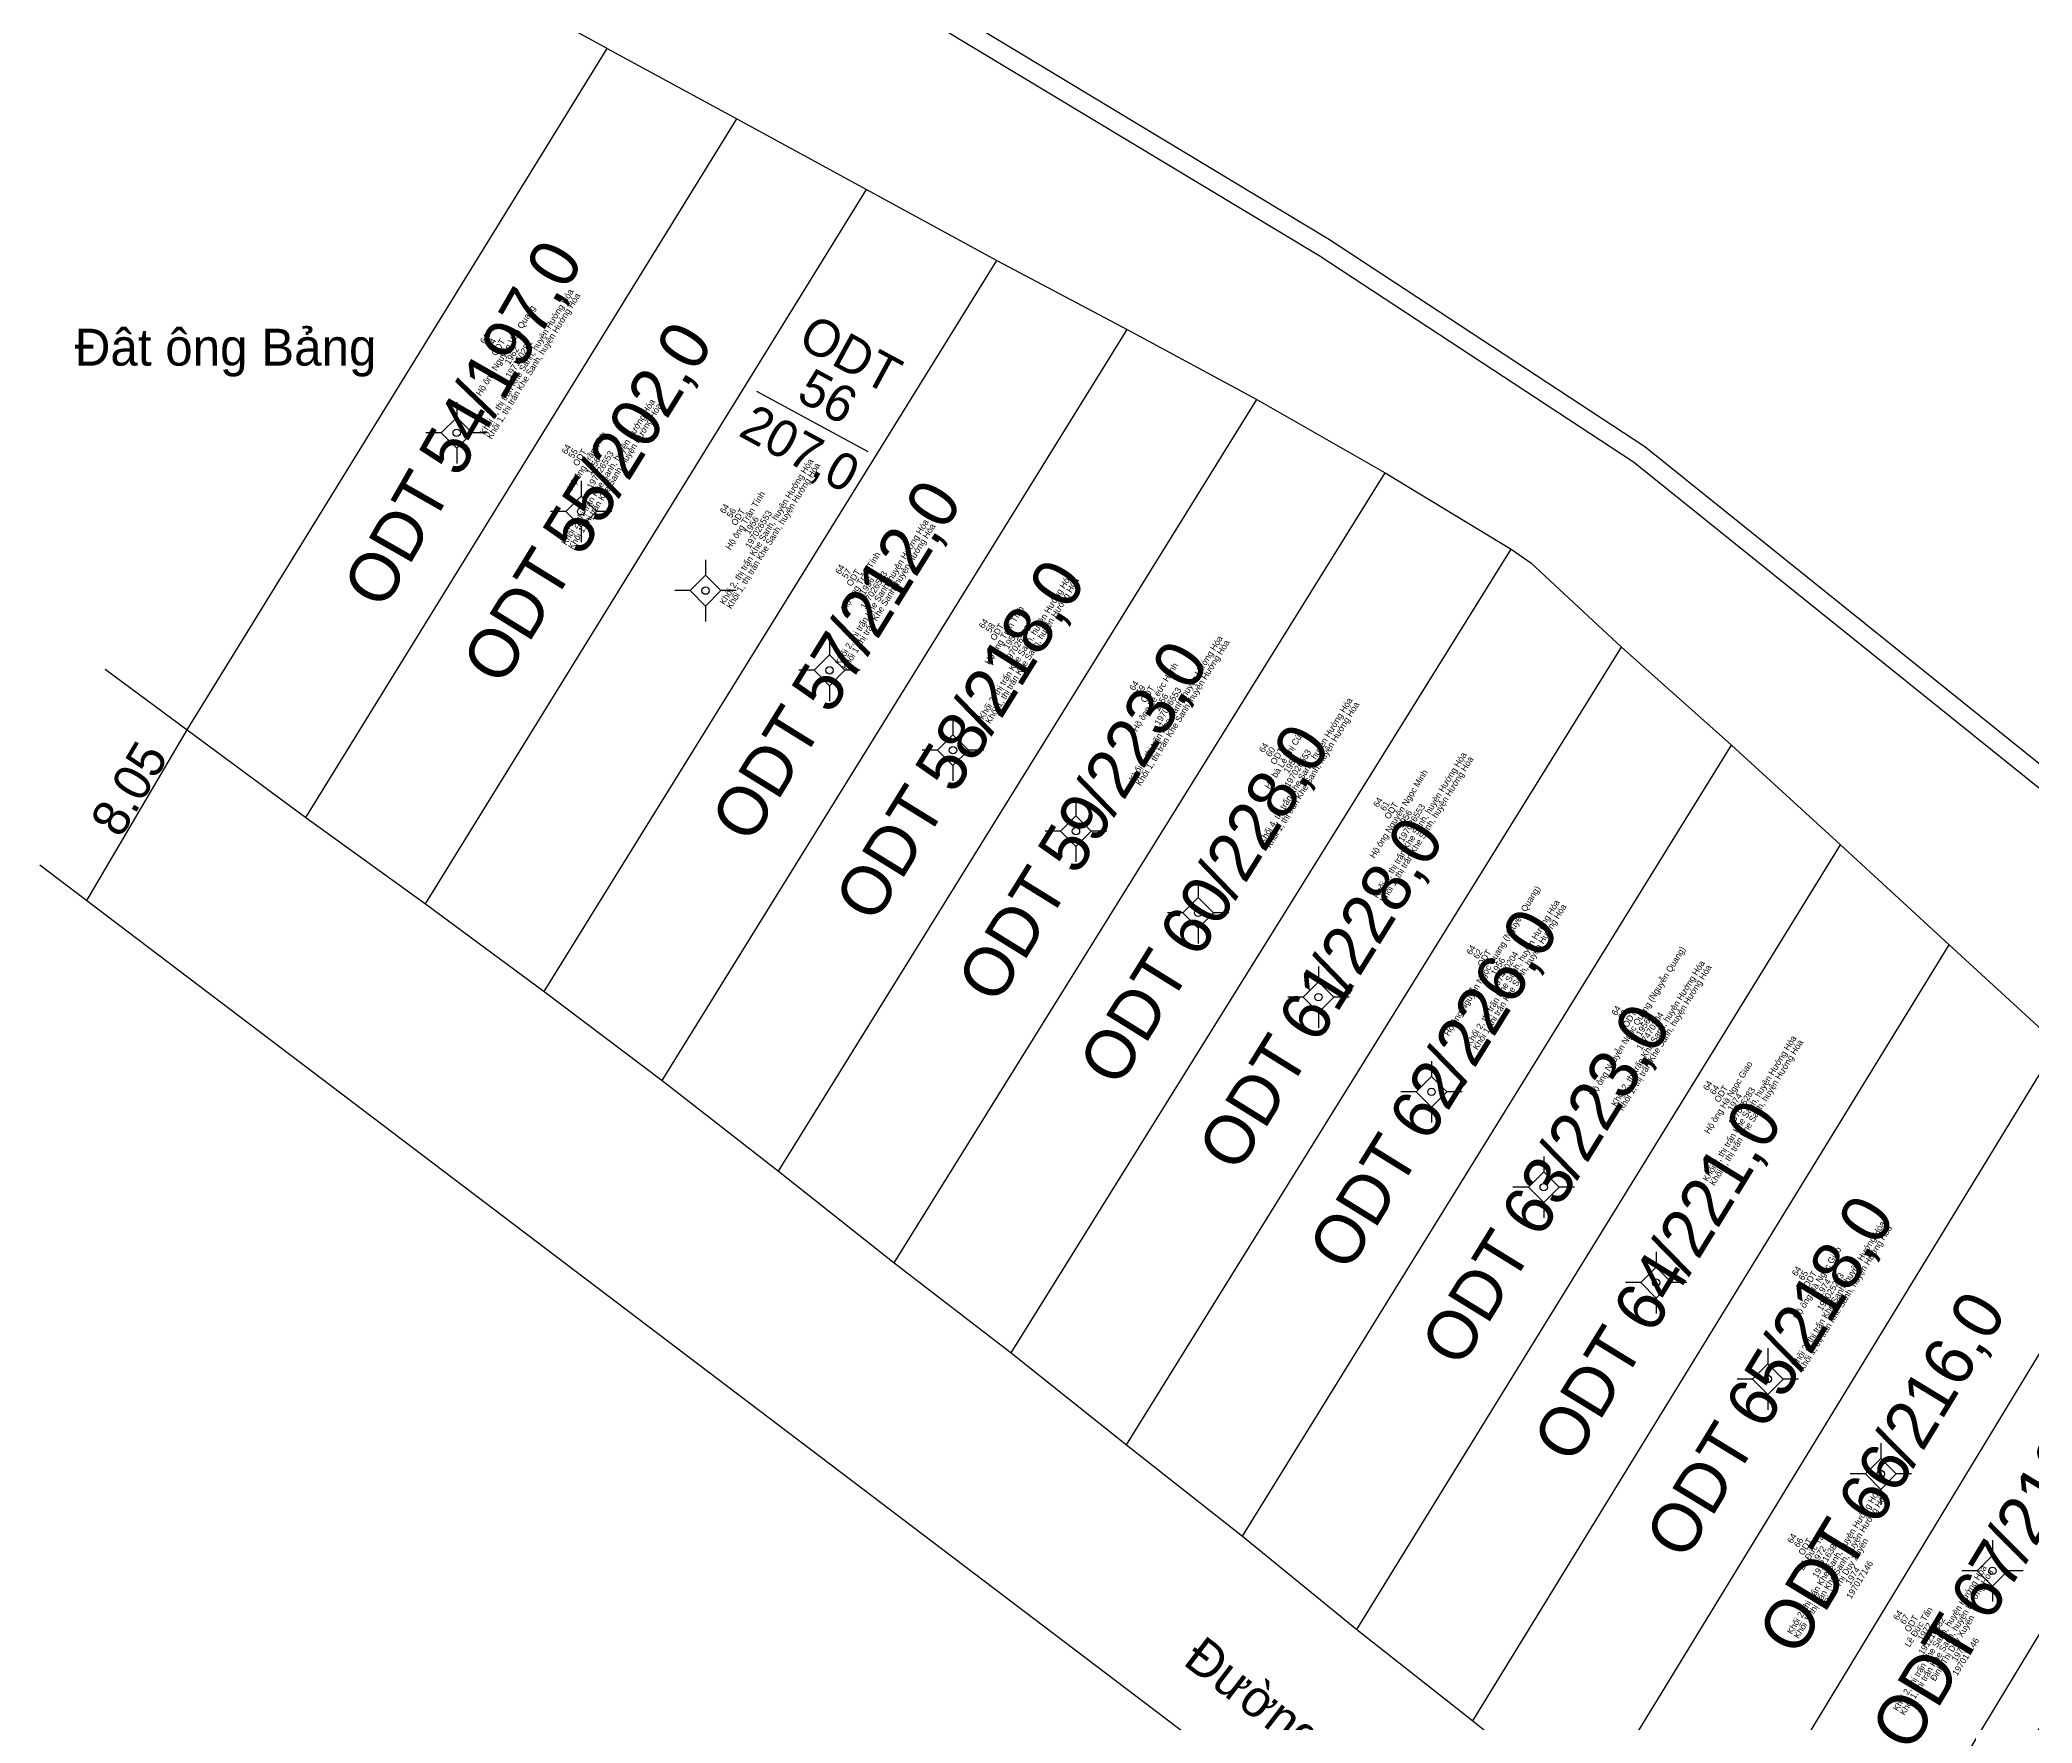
# Model space of a CAD drawing. Extents: x 551290 to 551448, y 1840086 to 1840240.
# Drawn here: x 551290.5 to 551371.5, y 1840137.3 to 1840205.7 of the extents above; entities that cross this region are included whole.
import ezdxf

# ---------------------------------------------------------------- set-up
doc = ezdxf.new("R2010")
doc.units = 0
for name, color, linetype in [('Level 1', 7, 'Continuous'), ('Level 10', 7, 'Continuous'), ('Level 11', 7, 'Continuous'), ('Level 13', 7, 'Continuous'), ('Level 15', 7, 'Continuous'), ('Level 2', 7, 'Continuous'), ('Level 22', 7, 'Continuous'), ('Level 23', 7, 'Continuous'), ('Level 4', 7, 'Continuous')]:
    doc.layers.add(name, color=color, linetype=linetype)

msp = doc.modelspace()

# ---------------------------------------------------------------- linework, layer by layer
at = {"layer": 'Level 10'}
for p, q in [((551301.31, 1840174.1), (551318.83, 1840202.5)), ((551306.17, 1840170.58), (551324.1, 1840199.63)), ((551311, 1840167.02), (551329.4, 1840196.75)), ((551315.79, 1840163.4), (551334.7, 1840193.94)), ((551320.53, 1840159.72), (551339.98, 1840191.09)), ((551325.23, 1840155.99), (551345.19, 1840188.11)), ((551329.98, 1840152.32), (551350.32, 1840185)), ((551334.67, 1840148.58), (551354.8, 1840181.02)), ((551292.401, 1840170.721), (551296.48, 1840177.659)), ((551339.39, 1840144.87), (551359.28, 1840177.03)), ((551344.04, 1840141.08), (551363.71, 1840172.99)), ((551292.4, 1840170.72), (551292.401, 1840170.721)), ((551348.76, 1840137.36), (551368.12, 1840168.92)), ((551353.43, 1840133.59), (551372.54, 1840164.86)), ((551358.23, 1840129.93), (551376.96, 1840160.8)), ((551362.87, 1840126.11), (551381.36, 1840156.72))]:
    msp.add_line(p, q, dxfattribs=at)
msp.add_lwpolyline([(551296.48, 1840177.659), (551296.48, 1840177.66), (551313.56, 1840205.37)], dxfattribs=at)
at = {"layer": 'Level 11'}
for p, q in [((551307.44, 1840190.99), (551307.44, 1840190.365)), ((551306.815, 1840189.74), (551306.19, 1840189.74)), ((551307.44, 1840190.365), (551306.815, 1840189.74)), ((551306.815, 1840189.74), (551307.44, 1840189.115)), ((551308.065, 1840189.74), (551307.44, 1840190.365)), ((551307.44, 1840189.115), (551308.065, 1840189.74)), ((551308.69, 1840189.74), (551308.065, 1840189.74)), ((551307.44, 1840189.115), (551307.44, 1840188.49)), ((551312.5, 1840187.79), (551312.5, 1840187.165)), ((551311.875, 1840186.54), (551311.25, 1840186.54)), ((551312.5, 1840187.165), (551311.875, 1840186.54)), ((551311.875, 1840186.54), (551312.5, 1840185.915)), ((551313.125, 1840186.54), (551312.5, 1840187.165)), ((551312.5, 1840185.915), (551313.125, 1840186.54)), ((551313.75, 1840186.54), (551313.125, 1840186.54)), ((551312.5, 1840185.915), (551312.5, 1840185.29)), ((551317.56, 1840184.57), (551317.56, 1840183.945)), ((551316.935, 1840183.32), (551316.31, 1840183.32)), ((551317.56, 1840183.945), (551316.935, 1840183.32)), ((551316.935, 1840183.32), (551317.56, 1840182.695)), ((551318.185, 1840183.32), (551317.56, 1840183.945)), ((551317.56, 1840182.695), (551318.185, 1840183.32)), ((551318.81, 1840183.32), (551318.185, 1840183.32)), ((551317.56, 1840182.695), (551317.56, 1840182.07)), ((551322.6, 1840181.33), (551322.6, 1840180.705)), ((551321.975, 1840180.08), (551321.35, 1840180.08)), ((551322.6, 1840180.705), (551321.975, 1840180.08)), ((551321.975, 1840180.08), (551322.6, 1840179.455)), ((551323.225, 1840180.08), (551322.6, 1840180.705)), ((551322.6, 1840179.455), (551323.225, 1840180.08)), ((551323.85, 1840180.08), (551323.225, 1840180.08)), ((551322.6, 1840179.455), (551322.6, 1840178.83)), ((551327.62, 1840178.08), (551327.62, 1840177.455)), ((551326.995, 1840176.83), (551326.37, 1840176.83)), ((551327.62, 1840177.455), (551326.995, 1840176.83)), ((551326.995, 1840176.83), (551327.62, 1840176.205)), ((551328.245, 1840176.83), (551327.62, 1840177.455)), ((551327.62, 1840176.205), (551328.245, 1840176.83)), ((551328.87, 1840176.83), (551328.245, 1840176.83)), ((551327.62, 1840176.205), (551327.62, 1840175.58)), ((551332.62, 1840174.79), (551332.62, 1840174.165)), ((551331.995, 1840173.54), (551331.37, 1840173.54)), ((551332.62, 1840174.165), (551331.995, 1840173.54)), ((551331.995, 1840173.54), (551332.62, 1840172.915)), ((551333.245, 1840173.54), (551332.62, 1840174.165)), ((551332.62, 1840172.915), (551333.245, 1840173.54)), ((551333.87, 1840173.54), (551333.245, 1840173.54)), ((551332.62, 1840172.915), (551332.62, 1840172.29)), ((551337.59, 1840171.47), (551337.59, 1840170.845)), ((551336.965, 1840170.22), (551336.34, 1840170.22)), ((551337.59, 1840170.845), (551336.965, 1840170.22)), ((551336.965, 1840170.22), (551337.59, 1840169.595)), ((551338.215, 1840170.22), (551337.59, 1840170.845)), ((551337.59, 1840169.595), (551338.215, 1840170.22)), ((551338.84, 1840170.22), (551338.215, 1840170.22)), ((551337.59, 1840169.595), (551337.59, 1840168.97)), ((551342.48, 1840168.04), (551342.48, 1840167.415)), ((551342.48, 1840167.415), (551341.855, 1840166.79)), ((551343.105, 1840166.79), (551342.48, 1840167.415)), ((551341.855, 1840166.79), (551341.23, 1840166.79)), ((551341.855, 1840166.79), (551342.48, 1840166.165)), ((551342.48, 1840166.165), (551343.105, 1840166.79)), ((551342.48, 1840166.165), (551342.48, 1840165.54)), ((551343.73, 1840166.79), (551343.105, 1840166.79)), ((551347.08, 1840164.19), (551347.08, 1840163.565)), ((551346.455, 1840162.94), (551345.83, 1840162.94)), ((551347.08, 1840163.565), (551346.455, 1840162.94)), ((551346.455, 1840162.94), (551347.08, 1840162.315)), ((551347.705, 1840162.94), (551347.08, 1840163.565)), ((551347.08, 1840162.315), (551347.705, 1840162.94)), ((551348.33, 1840162.94), (551347.705, 1840162.94)), ((551347.08, 1840162.315), (551347.08, 1840161.69)), ((551351.64, 1840159.685), (551351.015, 1840159.06)), ((551351.64, 1840160.31), (551351.64, 1840159.685)), ((551352.265, 1840159.06), (551351.64, 1840159.685)), ((551351.015, 1840159.06), (551350.39, 1840159.06)), ((551351.015, 1840159.06), (551351.64, 1840158.435)), ((551351.64, 1840158.435), (551352.265, 1840159.06)), ((551352.89, 1840159.06), (551352.265, 1840159.06)), ((551351.64, 1840158.435), (551351.64, 1840157.81)), ((551356.21, 1840156.43), (551356.21, 1840155.805)), ((551356.21, 1840155.805), (551355.585, 1840155.18)), ((551356.835, 1840155.18), (551356.21, 1840155.805)), ((551355.585, 1840155.18), (551354.96, 1840155.18)), ((551355.585, 1840155.18), (551356.21, 1840154.555)), ((551356.21, 1840154.555), (551356.835, 1840155.18)), ((551357.46, 1840155.18), (551356.835, 1840155.18)), ((551356.21, 1840154.555), (551356.21, 1840153.93)), ((551360.75, 1840152.51), (551360.75, 1840151.885)), ((551360.75, 1840151.885), (551360.125, 1840151.26)), ((551361.375, 1840151.26), (551360.75, 1840151.885)), ((551360.125, 1840151.26), (551359.5, 1840151.26)), ((551360.125, 1840151.26), (551360.75, 1840150.635)), ((551360.75, 1840150.635), (551361.375, 1840151.26)), ((551362, 1840151.26), (551361.375, 1840151.26)), ((551360.75, 1840150.635), (551360.75, 1840150.01)), ((551365.35, 1840148.65), (551365.35, 1840148.025)), ((551365.35, 1840148.025), (551364.725, 1840147.4)), ((551365.975, 1840147.4), (551365.35, 1840148.025)), ((551364.725, 1840147.4), (551364.1, 1840147.4)), ((551364.725, 1840147.4), (551365.35, 1840146.775)), ((551365.35, 1840146.775), (551365.975, 1840147.4)), ((551365.35, 1840146.775), (551365.35, 1840146.15)), ((551366.6, 1840147.4), (551365.975, 1840147.4)), ((551369.89, 1840144.71), (551369.89, 1840144.085)), ((551369.265, 1840143.46), (551368.64, 1840143.46)), ((551369.89, 1840144.085), (551369.265, 1840143.46)), ((551369.265, 1840143.46), (551369.89, 1840142.835)), ((551370.515, 1840143.46), (551369.89, 1840144.085)), ((551369.89, 1840142.835), (551370.515, 1840143.46)), ((551371.14, 1840143.46), (551370.515, 1840143.46)), ((551369.89, 1840142.835), (551369.89, 1840142.21))]:
    msp.add_line(p, q, dxfattribs=at)
for centre in [(551307.44, 1840189.74), (551312.5, 1840186.54), (551317.56, 1840183.32), (551322.6, 1840180.08), (551327.62, 1840176.83), (551332.62, 1840173.54), (551337.59, 1840170.22), (551342.48, 1840166.79), (551347.08, 1840162.94), (551351.64, 1840159.06), (551356.21, 1840155.18), (551360.75, 1840151.26), (551365.35, 1840147.4), (551369.89, 1840143.46)]:
    msp.add_circle(centre, 0.15, dxfattribs=at)
at = {"layer": 'Level 13'}
msp.add_line((551319.637, 1840191.437), (551324.155, 1840188.982), dxfattribs=at)
at = {"layer": 'Level 22'}
for points in [[(551422.54, 1840113.236), (551406.757, 1840136.6), (551396.613, 1840148.725), (551391.201, 1840155.801), (551381.019, 1840166.432), (551372.576, 1840174.655), (551355.292, 1840188.538), (551342.516, 1840196.931), (551326.993, 1840206.274), (551314.224, 1840212.402)], [(551423.184, 1840113.671), (551407.379, 1840137.068), (551397.22, 1840149.211), (551391.792, 1840156.307), (551381.571, 1840166.979), (551373.092, 1840175.237), (551365.532, 1840181.31), (551355.75, 1840189.167), (551342.93, 1840197.589), (551327.363, 1840206.959), (551314.56, 1840213.103)]]:
    msp.add_lwpolyline(points, dxfattribs=at)
at = {"layer": 'Level 23'}
for p, q in [((551313.56, 1840205.37), (551318.83, 1840202.5)), ((551318.83, 1840202.5), (551324.1, 1840199.63)), ((551324.1, 1840199.63), (551329.4, 1840196.75)), ((551329.4, 1840196.75), (551334.7, 1840193.94)), ((551334.7, 1840193.94), (551339.98, 1840191.09)), ((551339.98, 1840191.09), (551345.19, 1840188.11)), ((551345.19, 1840188.11), (551350.32, 1840185)), ((551354.8, 1840181.02), (551359.28, 1840177.03)), ((551293.14, 1840180.12), (551296.48, 1840177.659)), ((551296.48, 1840177.659), (551301.31, 1840174.1)), ((551359.28, 1840177.03), (551363.71, 1840172.99)), ((551301.31, 1840174.1), (551306.17, 1840170.58)), ((551363.71, 1840172.99), (551368.12, 1840168.92)), ((551290.49, 1840172.17), (551292.401, 1840170.721)), ((551306.17, 1840170.58), (551311, 1840167.02)), ((551368.12, 1840168.92), (551372.54, 1840164.86)), ((551311, 1840167.02), (551315.79, 1840163.4)), ((551315.79, 1840163.4), (551320.53, 1840159.72)), ((551320.53, 1840159.72), (551325.23, 1840155.99)), ((551325.23, 1840155.99), (551329.98, 1840152.32)), ((551329.98, 1840152.32), (551334.67, 1840148.58)), ((551334.67, 1840148.58), (551339.39, 1840144.87)), ((551339.39, 1840144.87), (551344.04, 1840141.08)), ((551344.04, 1840141.08), (551348.76, 1840137.36)), ((551348.76, 1840137.36), (551353.43, 1840133.59))]:
    msp.add_line(p, q, dxfattribs=at)
for points in [[(551313.56, 1840205.37), (551306.061, 1840209.454), (551322.796, 1840240.464), (551328.85, 1840238), (551352.1, 1840227.14), (551391.84, 1840199.51), (551394.36, 1840202.34), (551396.02, 1840200.92), (551400.55, 1840197.05), (551397.44, 1840193.76), (551409.31, 1840180.56), (551414.48, 1840172.5), (551430.46, 1840147.63)], [(551350.32, 1840185), (551351.11, 1840184.45), (551354.8, 1840181.02)], [(551292.401, 1840170.721), (551352.48, 1840125.16), (551391.91, 1840094.3), (551403.16, 1840085.53)]]:
    msp.add_lwpolyline(points, dxfattribs=at)

# ---------------------------------------------------------------- texts
at = {"layer": 'Level 1'}
msp.add_text('Đât ông Bảng', height=1.5, dxfattribs=at).set_placement((551291.91, 1840192.47))
for s, rotation, p in [('8.05', 59.54889, (551293.77, 1840173.21)), ('Đường đi khối 7', 322.53327, (551336.92, 1840139.69))]:
    msp.add_text(s, height=1.5, rotation=rotation, dxfattribs=at).set_placement(p)
at = {"layer": 'Level 13'}
for s, height, rotation, p in [('56', 1.5, 331.48051, (551321.199, 1840191.1)), ('/', 2, 60.25512, (551308.938, 1840190.304)), ('54', 2, 60.25512, (551307.544, 1840187.864)), ('55', 2, 58.32951, (551312.529, 1840184.657)), ('/', 2, 58.32951, (551314.012, 1840187.061)), ('/', 2, 58.24649, (551324.131, 1840180.627)), ('57', 2, 58.24649, (551322.648, 1840178.232)), ('/', 2, 58.23471, (551329.163, 1840177.395)), ('58', 2, 58.23471, (551327.676, 1840174.993)), ('/', 2, 58.2003, (551334.149, 1840174.091)), ('59', 2, 58.2003, (551332.66, 1840171.69)), ('/', 2, 58.14237, (551339.088, 1840170.71)), ('60', 2, 58.14237, (551337.597, 1840168.31)), ('/', 2, 58.17915, (551343.732, 1840166.921)), ('61', 2, 58.17915, (551342.434, 1840164.83)), ('/', 2, 58.26445, (551348.404, 1840163.197)), ('62', 2, 58.26445, (551346.937, 1840160.825)), ('/', 2, 58.34944, (551352.98, 1840159.327)), ('63', 2, 58.34944, (551351.498, 1840156.922)), ('/', 2, 58.4736, (551357.522, 1840155.411)), ('64', 2, 58.4736, (551356.053, 1840153.016)), ('/', 2, 58.56969, (551362.089, 1840151.527)), ('65', 2, 58.56969, (551360.615, 1840149.116)), ('/', 2, 58.75322, (551366.645, 1840147.615)), ('66', 2, 58.75322, (551365.198, 1840145.231)), ('/', 2, 58.86588, (551371.224, 1840143.731)), ('67', 2, 58.86588, (551369.767, 1840141.32))]:
    msp.add_text(s, height=height, rotation=rotation, dxfattribs=at).set_placement(p)
at = {"layer": 'Level 15'}
for s, p in [('Khối 1, thị trấn Khe Sanh, huyện Hướng Hóa', (551308.58, 1840189.626)), ('Khối 1, thị trấn Khe Sanh, huyện Hướng Hóa', (551308.854, 1840189.456)), ('Hộ ông Nguyễn Văn Quang', (551308.42, 1840191.21)), ('64', (551308.588, 1840193.324)), ('54', (551308.863, 1840193.154)), ('ODT', (551309.047, 1840192.838)), ('1962', (551309.589, 1840192.485)), ('197150281', (551309.627, 1840191.934)), ('Khối 2, thị trấn Khe Sanh, huyện Hướng Hóa', (551311.897, 1840185.144)), ('Khối 1, thị trấn Khe Sanh, huyện Hướng Hóa', (551312.171, 1840184.974)), ('Hộ ông Trần Tính', (551312.138, 1840187.376)), ('64', (551311.905, 1840188.842)), ('55', (551312.18, 1840188.671)), ('ODT', (551312.364, 1840188.356)), ('197026553', (551312.932, 1840187.432)), ('1956', (551312.906, 1840188.004)), ('Khối 2, thị trấn Khe Sanh, huyện Hướng Hóa', (551318.331, 1840182.723)), ('Khối 1, thị trấn Khe Sanh, huyện Hướng Hóa', (551318.605, 1840182.553)), ('Hộ ông Trần Tính', (551318.572, 1840184.955)), ('64', (551318.339, 1840186.421)), ('56', (551318.615, 1840186.253)), ('ODT', (551318.798, 1840185.935)), ('197026553', (551319.366, 1840185.011)), ('1956', (551319.34, 1840185.583)), ('Khối 2, thị trấn Khe Sanh, huyện Hướng Hóa', (551323.021, 1840180.255)), ('Khối 1, thị trấn Khe Sanh, huyện Hướng Hóa', (551323.295, 1840180.085)), ('Hộ ông Trần Tính', (551323.262, 1840182.488)), ('64', (551323.029, 1840183.954)), ('57', (551323.304, 1840183.783)), ('ODT', (551323.488, 1840183.467)), ('197026553', (551324.056, 1840182.543)), ('Khối 2, thị trấn Khe Sanh, huyện Hướng Hóa', (551328.862, 1840178.052)), ('1956', (551324.03, 1840183.115)), ('Khối 1, thị trấn Khe Sanh, huyện Hướng Hóa', (551329.137, 1840177.883)), ('Hộ ông Trần Tính', (551329.103, 1840180.285)), ('64', (551328.871, 1840181.751)), ('58', (551329.145, 1840181.58)), ('ODT', (551329.329, 1840181.264)), ('1956', (551329.871, 1840180.912)), ('197026553', (551329.897, 1840180.34)), ('Khối 4, thị trấn Khe Sanh, huyện Hướng Hóa', (551334.98, 1840175.526)), ('Khối 1, thị trấn Khe Sanh, huyện Hướng Hóa', (551335.255, 1840175.356)), ('Hộ ông Lê éức Hanh', (551335.097, 1840177.558)), ('64', (551334.988, 1840179.224)), ('59', (551335.263, 1840179.053)), ('ODT', (551335.447, 1840178.737)), ('1956', (551335.989, 1840178.385)), ('197026553', (551336.015, 1840177.814)), ('Khối 4, thị trấn Khe Sanh, huyện Hướng Hóa', (551340.255, 1840173.005)), ('Khối 1, thị trấn Khe Sanh, huyện Hướng Hóa', (551340.529, 1840172.835)), ('Hộ bà Lê Thị Cúc', (551340.49, 1840175.228)), ('64', (551340.263, 1840176.703)), ('60', (551340.537, 1840176.533)), ('ODT', (551340.722, 1840176.217)), ('197026553', (551341.29, 1840175.293)), ('Khối 4, thị trấn Khe Sanh, huyện Hướng Hóa', (551344.894, 1840170.786)), ('1956', (551341.264, 1840175.865)), ('Hộ ông Nguyễn Ngọc Minh', (551344.759, 1840172.41)), ('Khối 1, thị trấn Khe Sanh, huyện Hướng Hóa', (551345.169, 1840170.616)), ('64', (551344.903, 1840174.484)), ('61', (551345.189, 1840174.333)), ('ODT', (551345.361, 1840173.998)), ('1956', (551345.903, 1840173.646)), ('197026553', (551345.929, 1840173.074)), ('Hộ ông Nguyễn Ngọc Quang (Nguyễn Quang)', (551347.788, 1840165.186)), ('Khối 2, thị trấn Khe Sanh, huyện Hướng Hóa', (551348.68, 1840164.786)), ('Khối 1, thị trấn Khe Sanh, huyện Hướng Hóa', (551348.955, 1840164.616)), ('64', (551348.689, 1840168.484)), ('62', (551348.964, 1840168.315)), ('ODT', (551349.147, 1840167.998)), ('197470204', (551349.716, 1840167.075)), ('Hộ ông Nguyễn Ngọc Quang (Nguyễn Quang)', (551353.69, 1840162.717)), ('1956', (551349.689, 1840167.646)), ('Khối 2, thị trấn Khe Sanh, huyện Hướng Hóa', (551354.582, 1840162.317)), ('Khối 1, thị trấn Khe Sanh, huyện Hướng Hóa', (551354.856, 1840162.147)), ('64', (551354.59, 1840166.015)), ('63', (551354.864, 1840165.844)), ('ODT', (551355.049, 1840165.529)), ('197470204', (551355.617, 1840164.606)), ('1956', (551355.591, 1840165.177)), ('Khối 2, thị trấn Khe Sanh, huyện Hướng Hóa', (551358.306, 1840159.267)), ('Khối 1, thị trấn Khe Sanh, huyện Hướng Hóa', (551358.581, 1840159.097)), ('Hộ ông Hà Ngọc Giao', (551358.367, 1840161.207)), ('64', (551358.315, 1840162.965)), ('64', (551358.59, 1840162.795)), ('ODT', (551358.774, 1840162.479)), ('197025283', (551359.342, 1840161.555)), ('1974', (551359.315, 1840162.125)), ('Khối 2, thị trấn Khe Sanh, huyện Hướng Hóa', (551361.921, 1840151.721)), ('Khối 1, thị trấn Khe Sanh, huyện Hướng Hóa', (551362.195, 1840151.551)), ('Hộ ông Hà Ngọc Giao', (551361.981, 1840153.661)), ('64', (551361.929, 1840155.419)), ('65', (551362.203, 1840155.248)), ('ODT', (551362.388, 1840154.933)), ('1974', (551362.929, 1840154.58)), ('197025283', (551362.956, 1840154.009)), ('Khối 2, thị trấn Khe Sanh, huyện Hướng Hóa', (551361.728, 1840140.854)), ('Khối 1, thị trấn Khe Sanh, huyện Hướng Hóa', (551362.003, 1840140.684)), ('Lê Đức Tấn', (551362.202, 1840143.462)), ('64', (551361.737, 1840144.553)), ('66', (551362.012, 1840144.384)), ('ODT', (551362.196, 1840144.066)), ('1972', (551362.738, 1840143.714)), ('191216382', (551362.765, 1840143.144)), ('Đinh Thị Duy Xuyên', (551363.244, 1840142.077)), ('1974', (551364.11, 1840142.863)), ('197017146', (551364.138, 1840142.295)), ('Khối 2, thị trấn Khe Sanh, huyện Hướng Hóa', (551366.041, 1840137.728)), ('Khối 1, thị trấn Khe Sanh, huyện Hướng Hóa', (551366.315, 1840137.558)), ('64', (551366.049, 1840141.426)), ('Lê Đức Tấn', (551366.514, 1840140.336)), ('67', (551366.324, 1840141.256)), ('ODT', (551366.508, 1840140.94)), ('1972', (551367.05, 1840140.588)), ('191216382', (551367.077, 1840140.018)), ('Đinh Thị Duy Xuyên', (551367.556, 1840138.951)), ('1974', (551368.423, 1840139.737)), ('197017146', (551368.451, 1840139.168))]:
    msp.add_text(s, height=0.2584, rotation=58.26445, dxfattribs=at).set_placement(p)
at = {"layer": 'Level 2'}
for s, height, rotation, p in [('ODT', 1.5, 331.48051, (551321.244, 1840193.295)), ('ODT ', 2, 60.25512, (551304.468, 1840182.483)), ('ODT ', 2, 58.32951, (551309.27, 1840179.375)), ('ODT ', 2, 58.24649, (551319.385, 1840172.96)), ('ODT ', 2, 58.23471, (551324.414, 1840169.725)), ('ODT ', 2, 58.2003, (551329.396, 1840166.425)), ('ODT ', 2, 58.14237, (551334.333, 1840163.058)), ('ODT ', 2, 58.17915, (551339.182, 1840159.589)), ('ODT ', 2, 58.26445, (551343.673, 1840155.547)), ('ODT ', 2, 58.34944, (551348.249, 1840151.65)), ('ODT ', 2, 58.4736, (551352.811, 1840147.732)), ('ODT ', 2, 58.56969, (551357.379, 1840143.82)), ('ODT ', 2, 58.75322, (551361.968, 1840139.906)), ('ODT ', 2, 58.86588, (551366.561, 1840136.013)), ('ODT ', 2, 59.09522, (551371.062, 1840132.005))]:
    msp.add_text(s, height=height, rotation=rotation, dxfattribs=at).set_placement(p)
at = {"layer": 'Level 4'}
for s, height, rotation, p in [('197,0', 2, 60.25512, (551309.313, 1840190.96)), ('202,0', 2, 58.32951, (551314.409, 1840187.704)), ('207,0', 1.5, 331.48051, (551318.842, 1840189.649)), ('212,0', 2, 58.24649, (551324.528, 1840181.269)), ('218,0', 2, 58.23471, (551329.561, 1840178.036)), ('223,0', 2, 58.2003, (551334.547, 1840174.733)), ('228,0', 2, 58.14237, (551339.487, 1840171.351)), ('228,0', 2, 58.17915, (551344.13, 1840167.563)), ('226,0', 2, 58.26445, (551348.802, 1840163.839)), ('223,0', 2, 58.34944, (551353.377, 1840159.969)), ('221,0', 2, 58.4736, (551357.917, 1840156.055)), ('218,0', 2, 58.56969, (551362.482, 1840152.171)), ('216,0', 2, 58.75322, (551367.037, 1840148.261)), ('212,0', 2, 58.86588, (551371.614, 1840144.378))]:
    msp.add_text(s, height=height, rotation=rotation, dxfattribs=at).set_placement(p)

doc.saveas('drawing.dxf')
